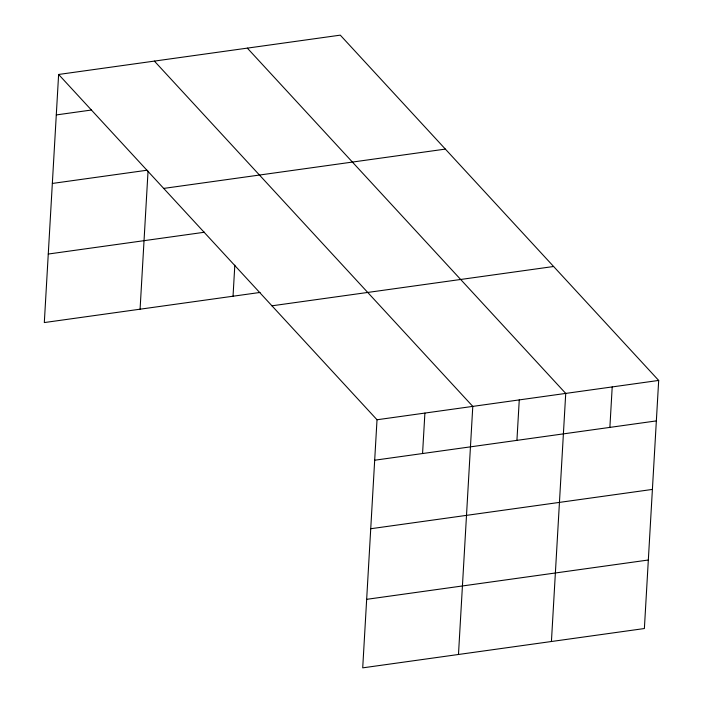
<?xml version="1.0" encoding="UTF-8"?>
<svg xmlns="http://www.w3.org/2000/svg" width="703" height="703" viewBox="0 0 703 703"><rect width="100%" height="100%" fill="white"/><g stroke="black" fill="none" stroke-linecap="round" stroke-linejoin="round"><path stroke-width="1.05" d="M58.621 74.465L377.019 419.761L362.713 667.85L644.379 628.535L658.685 380.437L340.287 35.15L58.621 74.465L44.315 322.563L260.057 292.448M140.082 309.188L148.043 171.145M233.036 296.218L234.82 265.172M422.565 453.532L424.902 413.074M458.479 654.484L472.785 406.387L154.388 61.099M516.925 440.368L519.262 399.902M551.424 641.505L565.73 393.416L247.342 48.129M609.879 427.389L612.208 386.931M56.293 114.932L91.408 110.028M52.338 183.448L147.041 170.231M163.694 188.413L445.359 149.098M48.27 254.038L204.555 232.227M271.947 305.814L553.613 266.499M377.019 419.761L658.685 380.437M374.681 460.219L656.347 420.904M370.736 528.735L652.402 489.42M366.667 599.334L648.324 560.01"/></g></svg>
